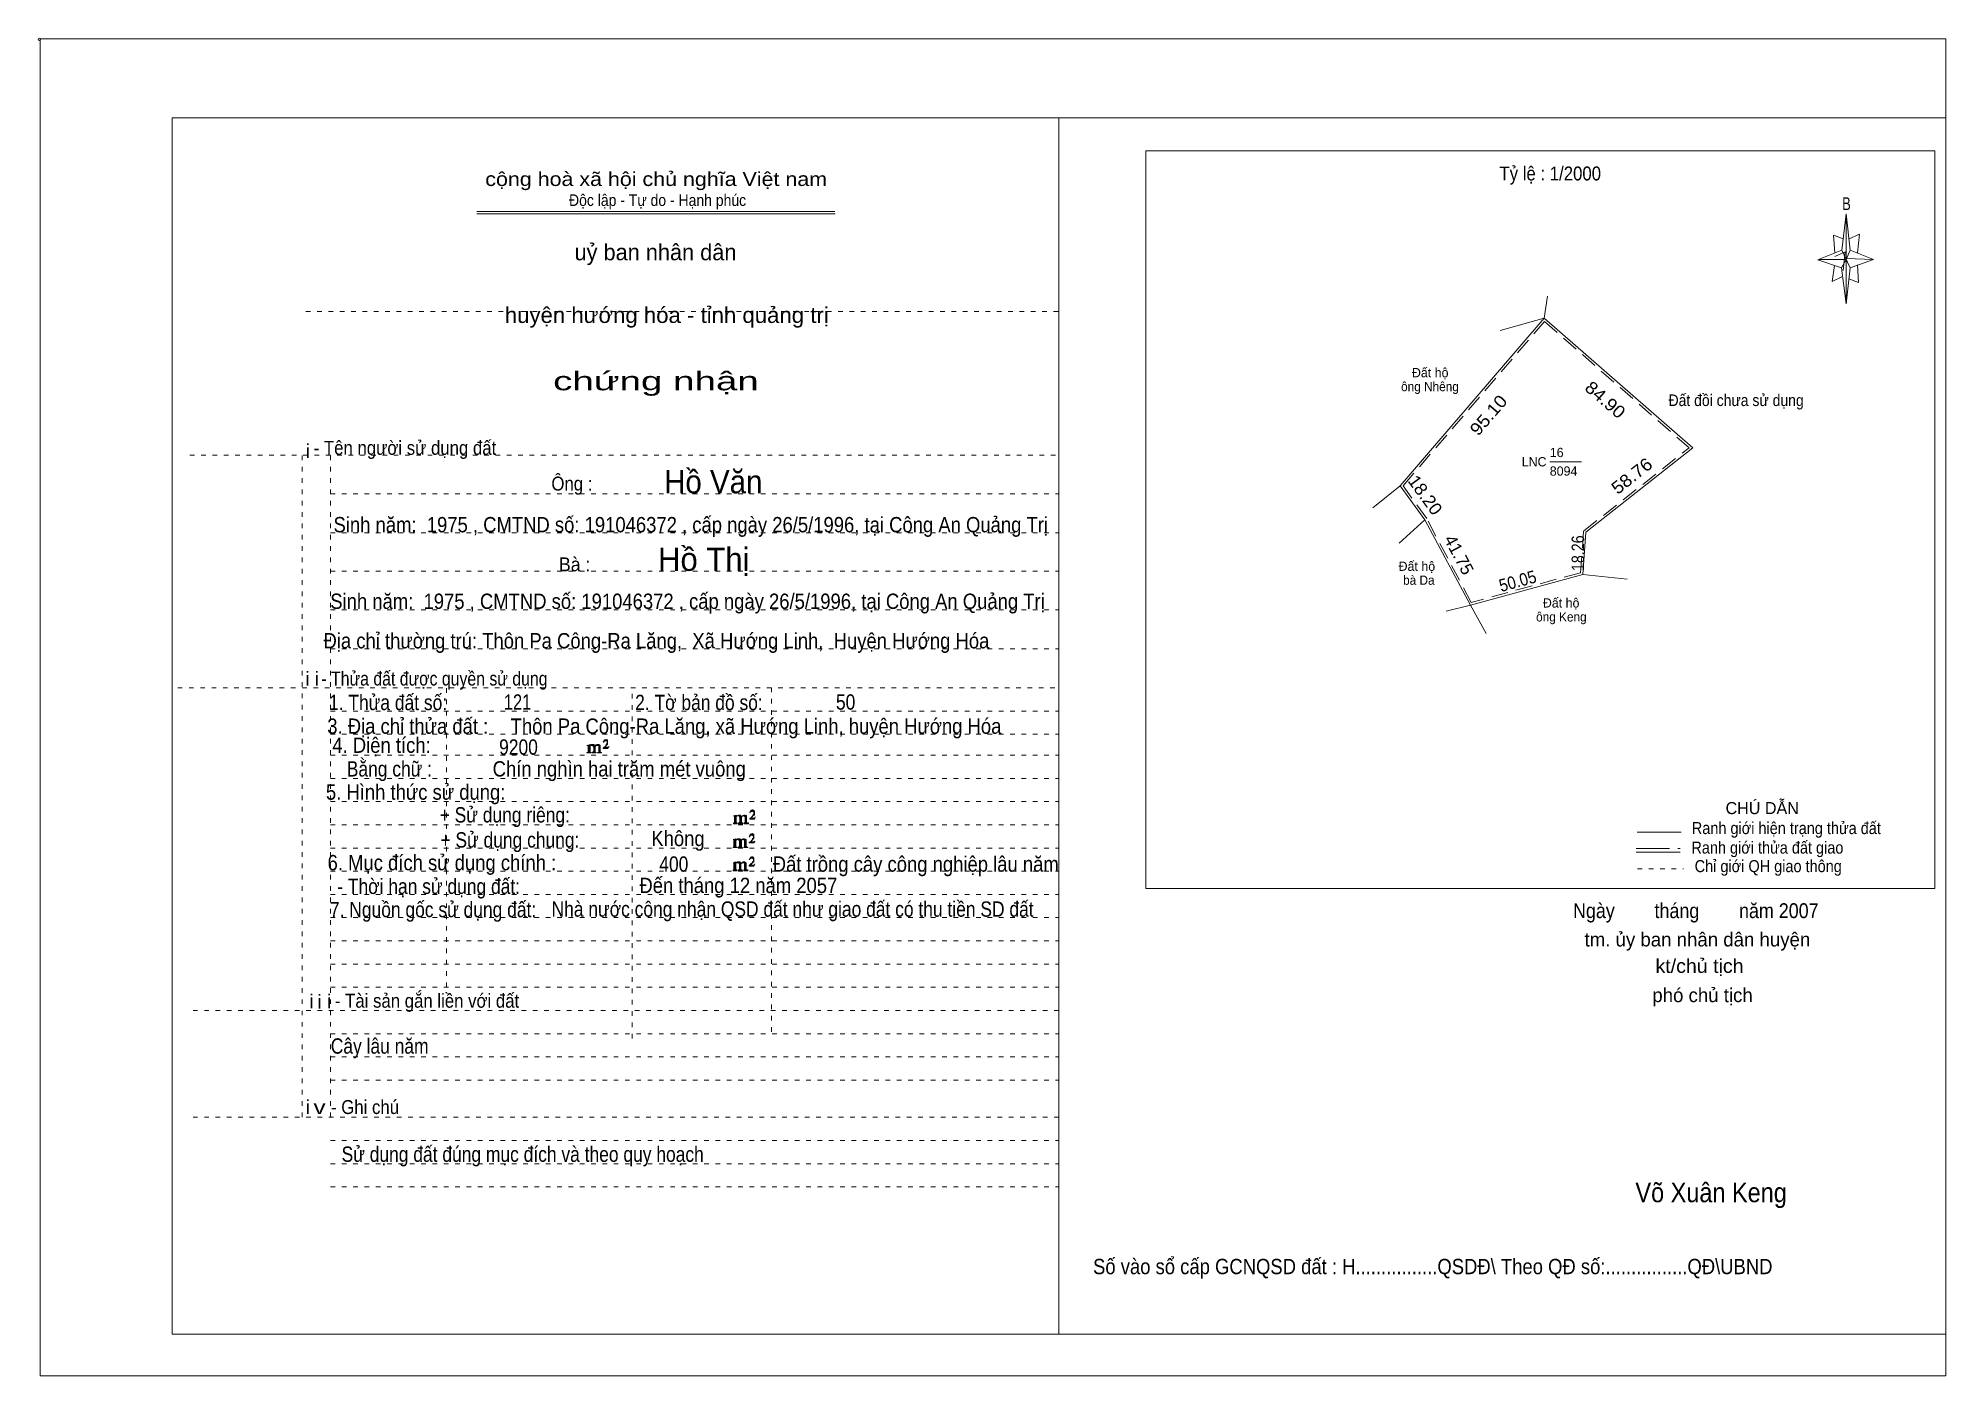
# Model space of a CAD drawing. Header units: centimetres. Extents: x -1.6 to 39.5, y -3.3 to 25.5.
import ezdxf
from ezdxf.enums import TextEntityAlignment as Align

# ---------------------------------------------------------------- set-up
doc = ezdxf.new("R2010")
doc.units = ezdxf.units.CM
doc.header["$LTSCALE"] = 0.12
for name, pattern in [('DOTTED', [1.5, 0.3, -1.2]), ('LONG_DASHED', [7.5, 6, -1.5]), ('MEDIUM_DASHED', [4.5, 3, -1.5])]:
    doc.linetypes.add(name, pattern=pattern)
for name, color, linetype, lineweight in [('1', 7, 'DOTTED', 13), ('10', 7, 'Continuous', 13), ('13', 7, 'Continuous', 13), ('4', 7, 'Continuous', 13), ('5', 7, 'Continuous', 13), ('50', 7, 'Continuous', 13)]:
    doc.layers.add(name, color=color, linetype=linetype, lineweight=lineweight)
doc.layers.add('30', color=7, linetype='Continuous')

msp = doc.modelspace()

# ---------------------------------------------------------------- hatches: boundary and pattern name
at = {"layer": '50'}
for points in [[(10.27, 10.13), (10.27, 10.12), (10.27, 10.11), (10.25, 10.11), (10.24, 10.11), (10.24, 10.1), (10.33, 10.1), (10.33, 10.11), (10.32, 10.11), (10.31, 10.11), (10.31, 10.12), (10.31, 10.13), (10.31, 10.24), (10.31, 10.25), (10.32, 10.26), (10.34, 10.26), (10.35, 10.26), (10.36, 10.26), (10.37, 10.25), (10.39, 10.22), (10.39, 10.13), (10.37, 10.12), (10.37, 10.11), (10.36, 10.11), (10.35, 10.11), (10.35, 10.1), (10.44, 10.1), (10.44, 10.11), (10.43, 10.11), (10.42, 10.11), (10.42, 10.12), (10.42, 10.13), (10.42, 10.24), (10.44, 10.26), (10.45, 10.26), (10.46, 10.26), (10.49, 10.26), (10.49, 10.25), (10.5, 10.24), (10.5, 10.22), (10.5, 10.13), (10.5, 10.12), (10.49, 10.11), (10.49, 10.11), (10.47, 10.11), (10.47, 10.1), (10.56, 10.1), (10.56, 10.11), (10.55, 10.11), (10.54, 10.11), (10.53, 10.12), (10.53, 10.13), (10.53, 10.2), (10.53, 10.25), (10.53, 10.26), (10.52, 10.27), (10.5, 10.28), (10.47, 10.28), (10.46, 10.28), (10.44, 10.27), (10.41, 10.25), (10.41, 10.26), (10.4, 10.28), (10.39, 10.28), (10.37, 10.28), (10.35, 10.28), (10.34, 10.28), (10.32, 10.26), (10.31, 10.26), (10.31, 10.25), (10.31, 10.25), (10.31, 10.26), (10.31, 10.28), (10.24, 10.26), (10.24, 10.26), (10.25, 10.26), (10.27, 10.25), (10.27, 10.24), (10.27, 10.23)], [(10.69, 10.19), (10.72, 10.24), (10.72, 10.24), (10.71, 10.22), (10.69, 10.22), (10.68, 10.22), (10.63, 10.22), (10.66, 10.26), (10.67, 10.27), (10.69, 10.28), (10.69, 10.3), (10.69, 10.32), (10.69, 10.34), (10.69, 10.35), (10.69, 10.37), (10.68, 10.38), (10.67, 10.38), (10.66, 10.39), (10.65, 10.39), (10.63, 10.38), (10.63, 10.38), (10.62, 10.37), (10.61, 10.35), (10.59, 10.33), (10.61, 10.33), (10.61, 10.35), (10.62, 10.35), (10.63, 10.36), (10.65, 10.36), (10.66, 10.36), (10.67, 10.35), (10.68, 10.35), (10.68, 10.32), (10.68, 10.3), (10.66, 10.28), (10.66, 10.26), (10.65, 10.25), (10.59, 10.2), (10.59, 10.19)], [(13.42, 8.61), (13.42, 8.6), (13.42, 8.59), (13.41, 8.59), (13.4, 8.59), (13.4, 8.57), (13.48, 8.57), (13.48, 8.59), (13.47, 8.59), (13.46, 8.59), (13.46, 8.6), (13.46, 8.61), (13.46, 8.72), (13.46, 8.73), (13.47, 8.74), (13.5, 8.74), (13.51, 8.74), (13.52, 8.74), (13.53, 8.73), (13.54, 8.69), (13.54, 8.61), (13.53, 8.6), (13.53, 8.59), (13.52, 8.59), (13.51, 8.59), (13.51, 8.57), (13.6, 8.57), (13.6, 8.59), (13.58, 8.59), (13.57, 8.59), (13.57, 8.6), (13.57, 8.61), (13.57, 8.72), (13.6, 8.74), (13.61, 8.74), (13.62, 8.74), (13.64, 8.74), (13.64, 8.73), (13.65, 8.72), (13.65, 8.69), (13.65, 8.61), (13.65, 8.6), (13.64, 8.59), (13.64, 8.59), (13.63, 8.59), (13.63, 8.57), (13.72, 8.57), (13.72, 8.59), (13.7, 8.59), (13.69, 8.59), (13.68, 8.6), (13.68, 8.61), (13.68, 8.68), (13.68, 8.73), (13.68, 8.74), (13.67, 8.75), (13.65, 8.76), (13.63, 8.76), (13.62, 8.76), (13.6, 8.75), (13.56, 8.73), (13.56, 8.74), (13.55, 8.76), (13.54, 8.76), (13.53, 8.76), (13.51, 8.76), (13.5, 8.76), (13.47, 8.74), (13.46, 8.74), (13.46, 8.73), (13.46, 8.73), (13.46, 8.74), (13.46, 8.76), (13.4, 8.74), (13.4, 8.74), (13.41, 8.74), (13.42, 8.73), (13.42, 8.72), (13.42, 8.71)], [(13.85, 8.67), (13.87, 8.72), (13.87, 8.72), (13.86, 8.69), (13.85, 8.69), (13.84, 8.69), (13.78, 8.69), (13.82, 8.74), (13.83, 8.75), (13.85, 8.76), (13.85, 8.78), (13.85, 8.79), (13.85, 8.82), (13.85, 8.83), (13.85, 8.85), (13.84, 8.86), (13.83, 8.86), (13.82, 8.87), (13.8, 8.87), (13.78, 8.86), (13.78, 8.86), (13.77, 8.85), (13.76, 8.83), (13.75, 8.81), (13.76, 8.81), (13.76, 8.83), (13.77, 8.83), (13.78, 8.84), (13.8, 8.84), (13.82, 8.84), (13.83, 8.83), (13.84, 8.83), (13.84, 8.79), (13.84, 8.78), (13.82, 8.76), (13.82, 8.74), (13.8, 8.73), (13.75, 8.68), (13.75, 8.67)], [(13.41, 8.09), (13.41, 8.08), (13.41, 8.07), (13.4, 8.07), (13.39, 8.07), (13.39, 8.06), (13.48, 8.06), (13.48, 8.07), (13.47, 8.07), (13.45, 8.07), (13.45, 8.08), (13.45, 8.09), (13.45, 8.2), (13.45, 8.21), (13.47, 8.23), (13.49, 8.23), (13.5, 8.23), (13.51, 8.23), (13.52, 8.21), (13.53, 8.18), (13.53, 8.09), (13.52, 8.08), (13.52, 8.07), (13.51, 8.07), (13.5, 8.07), (13.5, 8.06), (13.59, 8.06), (13.59, 8.07), (13.58, 8.07), (13.57, 8.07), (13.57, 8.08), (13.57, 8.09), (13.57, 8.2), (13.59, 8.23), (13.6, 8.23), (13.61, 8.23), (13.63, 8.23), (13.63, 8.21), (13.64, 8.2), (13.64, 8.18), (13.64, 8.09), (13.64, 8.08), (13.63, 8.07), (13.63, 8.07), (13.62, 8.07), (13.62, 8.06), (13.71, 8.06), (13.71, 8.07), (13.7, 8.07), (13.69, 8.07), (13.67, 8.08), (13.67, 8.09), (13.67, 8.17), (13.67, 8.21), (13.67, 8.23), (13.66, 8.24), (13.64, 8.25), (13.62, 8.25), (13.61, 8.25), (13.59, 8.24), (13.55, 8.21), (13.55, 8.23), (13.54, 8.25), (13.53, 8.25), (13.52, 8.25), (13.5, 8.25), (13.49, 8.25), (13.47, 8.23), (13.45, 8.23), (13.45, 8.21), (13.45, 8.21), (13.45, 8.23), (13.45, 8.25), (13.39, 8.23), (13.39, 8.23), (13.4, 8.23), (13.41, 8.21), (13.41, 8.2), (13.41, 8.19)], [(13.84, 8.16), (13.86, 8.2), (13.86, 8.2), (13.85, 8.18), (13.84, 8.18), (13.83, 8.18), (13.77, 8.18), (13.81, 8.23), (13.82, 8.24), (13.84, 8.25), (13.84, 8.27), (13.84, 8.28), (13.84, 8.3), (13.84, 8.31), (13.84, 8.34), (13.83, 8.35), (13.82, 8.35), (13.81, 8.36), (13.8, 8.36), (13.77, 8.35), (13.77, 8.35), (13.76, 8.34), (13.75, 8.31), (13.74, 8.29), (13.75, 8.29), (13.75, 8.31), (13.76, 8.31), (13.77, 8.33), (13.8, 8.33), (13.81, 8.33), (13.82, 8.31), (13.83, 8.31), (13.83, 8.28), (13.83, 8.27), (13.81, 8.25), (13.81, 8.23), (13.8, 8.21), (13.74, 8.17), (13.74, 8.16)], [(13.84, 7.66), (13.86, 7.71), (13.86, 7.71), (13.85, 7.68), (13.84, 7.68), (13.83, 7.68), (13.77, 7.68), (13.81, 7.73), (13.82, 7.74), (13.84, 7.75), (13.84, 7.77), (13.84, 7.78), (13.84, 7.81), (13.84, 7.82), (13.84, 7.84), (13.83, 7.85), (13.82, 7.85), (13.81, 7.86), (13.79, 7.86), (13.77, 7.85), (13.77, 7.85), (13.76, 7.84), (13.75, 7.82), (13.74, 7.8), (13.75, 7.8), (13.75, 7.82), (13.76, 7.82), (13.77, 7.83), (13.79, 7.83), (13.81, 7.83), (13.82, 7.82), (13.83, 7.82), (13.83, 7.78), (13.83, 7.77), (13.81, 7.75), (13.81, 7.73), (13.79, 7.72), (13.74, 7.67), (13.74, 7.66)], [(13.41, 7.6), (13.41, 7.59), (13.41, 7.58), (13.4, 7.58), (13.39, 7.58), (13.39, 7.56), (13.47, 7.56), (13.47, 7.58), (13.46, 7.58), (13.45, 7.58), (13.45, 7.59), (13.45, 7.6), (13.45, 7.71), (13.45, 7.72), (13.46, 7.73), (13.49, 7.73), (13.5, 7.73), (13.51, 7.73), (13.52, 7.72), (13.53, 7.68), (13.53, 7.6), (13.52, 7.59), (13.52, 7.58), (13.51, 7.58), (13.5, 7.58), (13.5, 7.56), (13.59, 7.56), (13.59, 7.58), (13.57, 7.58), (13.56, 7.58), (13.56, 7.59), (13.56, 7.6), (13.56, 7.71), (13.59, 7.73), (13.6, 7.73), (13.61, 7.73), (13.63, 7.73), (13.63, 7.72), (13.64, 7.71), (13.64, 7.68), (13.64, 7.6), (13.64, 7.59), (13.63, 7.58), (13.63, 7.58), (13.62, 7.58), (13.62, 7.56), (13.71, 7.56), (13.71, 7.58), (13.69, 7.58), (13.68, 7.58), (13.67, 7.59), (13.67, 7.6), (13.67, 7.67), (13.67, 7.72), (13.67, 7.73), (13.66, 7.74), (13.64, 7.75), (13.62, 7.75), (13.61, 7.75), (13.59, 7.74), (13.55, 7.72), (13.55, 7.73), (13.54, 7.75), (13.53, 7.75), (13.52, 7.75), (13.5, 7.75), (13.49, 7.75), (13.46, 7.73), (13.45, 7.73), (13.45, 7.72), (13.45, 7.72), (13.45, 7.73), (13.45, 7.75), (13.39, 7.73), (13.39, 7.73), (13.4, 7.73), (13.41, 7.72), (13.41, 7.71), (13.41, 7.7)]]:
    msp.add_hatch(color=256, dxfattribs=at).paths.add_polyline_path(points)

# ---------------------------------------------------------------- linework, layer by layer
at = {"layer": '1', "linetype": 'Continuous'}
for p, q in [((1.31, -2.42), (1.31, 23.78)), ((1.31, 23.78), (39.51, 23.78)), ((20.41, -2.42), (20.41, 23.78)), ((39.51, -2.42), (39.51, 23.78)), ((7.87, 21.76), (15.58, 21.76)), ((7.87, 21.71), (15.59, 21.71)), ((37.26, 20.55), (36.75, 20.72)), ((1.31, -2.42), (39.51, -2.42))]:
    msp.add_line(p, q, dxfattribs=at)
at = {"layer": '1'}
for p, q in [((4.19, 19.61), (20.41, 19.61)), ((1.69, 16.51), (20.41, 16.51)), ((4.11, 2.25), (4.11, 16.51)), ((4.72, 2.25), (4.72, 16.51)), ((4.72, 15.68), (20.41, 15.68)), ((4.72, 14.84), (20.41, 14.84)), ((4.72, 14.01), (20.41, 14.01)), ((4.72, 13.18), (20.41, 13.18)), ((4.72, 12.34), (20.41, 12.34)), ((1.43, 11.5), (20.41, 11.5)), ((7.22, 5.05), (7.22, 11.5)), ((11.22, 3.95), (11.22, 11.5)), ((14.22, 4.09), (14.22, 11.5)), ((4.72, 11), (20.41, 11)), ((4.72, 10.5), (20.41, 10.5)), ((4.72, 10.05), (20.41, 10.05)), ((4.72, 9.55), (20.41, 9.55)), ((4.72, 9.05), (20.41, 9.05)), ((4.72, 8.55), (20.41, 8.55)), ((4.72, 8.05), (20.41, 8.05)), ((4.72, 7.55), (20.41, 7.55)), ((4.72, 7.05), (20.41, 7.05)), ((4.72, 6.55), (20.41, 6.55)), ((4.72, 6.05), (20.41, 6.05)), ((4.72, 5.55), (20.41, 5.55)), ((4.72, 5.05), (20.41, 5.05)), ((1.76, 4.55), (20.41, 4.55)), ((4.72, 4.05), (20.41, 4.05)), ((4.72, 3.55), (20.41, 3.55)), ((4.72, 3.05), (20.41, 3.05)), ((1.76, 2.25), (20.41, 2.25)), ((4.72, 1.75), (20.41, 1.75)), ((4.72, 1.25), (20.41, 1.25)), ((4.72, 0.75), (20.41, 0.75))]:
    msp.add_line(p, q, dxfattribs=at)
at = {"layer": '1', "linetype": 'Continuous'}
msp.add_lwpolyline([(-1.53, -3.32), (39.51, -3.32), (39.51, 25.48), (-1.53, 25.48)], close=True, dxfattribs=at)
msp.add_lwpolyline([(37.27, 20.35), (37.06, 20.25), (37.11, 20.6)], dxfattribs=at)
at = {"layer": '10'}
for p, q in [((30.93, 19.94), (30.86, 19.46)), ((27.76, 15.85), (30.86, 19.46)), ((30.86, 19.46), (29.91, 19.2)), ((30.86, 19.46), (34.06, 16.67)), ((31.69, 13.94), (29.27, 13.28)), ((31.69, 13.94), (32.65, 13.84)), ((29.27, 13.28), (28.75, 13.15))]:
    msp.add_line(p, q, dxfattribs=at)
at = {"layer": '10', "linetype": 'MEDIUM_DASHED'}
msp.add_line((28.33, 15.15), (27.82, 15.85), dxfattribs=at)
for points in [[(27.82, 15.85), (30.87, 19.39), (33.98, 16.67)], [(31.64, 13.98), (31.71, 14.88), (33.98, 16.67)], [(31.64, 13.98), (29.29, 13.34), (28.33, 15.14)]]:
    msp.add_lwpolyline(points, dxfattribs=at)
at = {"layer": '10'}
for points in [[(31.69, 13.94), (31.76, 14.85), (34.06, 16.67)], [(28.29, 15.12), (27.76, 15.85), (27.17, 15.38)], [(29.61, 12.67), (29.27, 13.28), (28.29, 15.12), (27.74, 14.62)]]:
    msp.add_lwpolyline(points, dxfattribs=at)
at = {"layer": '13'}
msp.add_line((30.98, 16.37), (31.66, 16.37), dxfattribs=at)
at = {"layer": '4'}
for p, q in [((32.86, 8.39), (33.81, 8.39)), ((32.84, 7.96), (33.79, 7.96))]:
    msp.add_line(p, q, dxfattribs=at)
at = {"layer": '4', "linetype": 'LONG_DASHED'}
msp.add_line((32.84, 8.04), (33.79, 8.04), dxfattribs=at)
at = {"layer": '4', "linetype": 'DOTTED'}
msp.add_line((32.87, 7.6), (33.86, 7.6), dxfattribs=at)
at = {"layer": '4'}
msp.add_lwpolyline([(22.28, 23.07), (39.27, 23.07), (39.27, 7.18), (22.28, 7.18)], close=True, dxfattribs=at)
msp.add_circle((-1.55, 25.47), 0.025, dxfattribs=at)
at = {"layer": '5'}
for p, q in [((37.27, 20.93), (37.36, 21.71)), ((37.45, 20.55), (37.36, 19.77)), ((37.45, 20.93), (37.95, 20.73)), ((37.61, 20.61), (37.63, 20.23)), ((37.63, 20.23), (37.42, 20.31))]:
    msp.add_line(p, q, dxfattribs=at)
for points in [[(37.36, 21.71), (37.45, 20.93), (37.36, 20.73)], [(37.36, 20.73), (36.77, 20.73), (37.27, 20.93), (37.45, 20.55), (37.95, 20.73), (37.36, 20.75)], [(37.36, 20.73), (37.36, 19.77), (37.26, 20.55)]]:
    msp.add_lwpolyline(points, close=True, dxfattribs=at)
for points in [[(37.3, 21.17), (37.09, 21.25), (37.12, 20.87)], [(37.43, 21.17), (37.65, 21.27), (37.61, 20.87)], [(37.36, 20.73), (37.27, 20.93), (36.77, 20.73)], [(37.12, 20.79), (37.34, 20.89), (37.3, 20.49)], [(37.36, 20.73), (37.45, 20.55), (37.95, 20.73)]]:
    msp.add_lwpolyline(points, dxfattribs=at)
at = {"layer": '50'}
for points in [[(10.27, 10.13), (10.27, 10.12), (10.27, 10.11), (10.25, 10.11), (10.24, 10.11), (10.24, 10.1), (10.33, 10.1), (10.33, 10.11), (10.32, 10.11), (10.31, 10.11), (10.31, 10.12), (10.31, 10.13), (10.31, 10.24), (10.31, 10.25), (10.32, 10.26), (10.34, 10.26), (10.35, 10.26), (10.36, 10.26), (10.37, 10.25), (10.39, 10.22), (10.39, 10.13), (10.37, 10.12), (10.37, 10.11), (10.36, 10.11), (10.35, 10.11), (10.35, 10.1), (10.44, 10.1), (10.44, 10.11), (10.43, 10.11), (10.42, 10.11), (10.42, 10.12), (10.42, 10.13), (10.42, 10.24), (10.44, 10.26), (10.45, 10.26), (10.46, 10.26), (10.49, 10.26), (10.49, 10.25), (10.5, 10.24), (10.5, 10.22), (10.5, 10.13), (10.5, 10.12), (10.49, 10.11), (10.49, 10.11), (10.47, 10.11), (10.47, 10.1), (10.56, 10.1), (10.56, 10.11), (10.55, 10.11), (10.54, 10.11), (10.53, 10.12), (10.53, 10.13), (10.53, 10.2), (10.53, 10.25), (10.53, 10.26), (10.52, 10.27), (10.5, 10.28), (10.47, 10.28), (10.46, 10.28), (10.44, 10.27), (10.41, 10.25), (10.41, 10.26), (10.4, 10.28), (10.39, 10.28), (10.37, 10.28), (10.35, 10.28), (10.34, 10.28), (10.32, 10.26), (10.31, 10.26), (10.31, 10.25), (10.31, 10.25), (10.31, 10.26), (10.31, 10.28), (10.24, 10.26), (10.24, 10.26), (10.25, 10.26), (10.27, 10.25), (10.27, 10.24), (10.27, 10.23)], [(10.69, 10.19), (10.72, 10.24), (10.72, 10.24), (10.71, 10.22), (10.69, 10.22), (10.68, 10.22), (10.63, 10.22), (10.66, 10.26), (10.67, 10.27), (10.69, 10.28), (10.69, 10.3), (10.69, 10.32), (10.69, 10.34), (10.69, 10.35), (10.69, 10.37), (10.68, 10.38), (10.67, 10.38), (10.66, 10.39), (10.65, 10.39), (10.63, 10.38), (10.63, 10.38), (10.62, 10.37), (10.61, 10.35), (10.59, 10.33), (10.61, 10.33), (10.61, 10.35), (10.62, 10.35), (10.63, 10.36), (10.65, 10.36), (10.66, 10.36), (10.67, 10.35), (10.68, 10.35), (10.68, 10.32), (10.68, 10.3), (10.66, 10.28), (10.66, 10.26), (10.65, 10.25), (10.59, 10.2), (10.59, 10.19)], [(13.42, 8.61), (13.42, 8.6), (13.42, 8.59), (13.41, 8.59), (13.4, 8.59), (13.4, 8.57), (13.48, 8.57), (13.48, 8.59), (13.47, 8.59), (13.46, 8.59), (13.46, 8.6), (13.46, 8.61), (13.46, 8.72), (13.46, 8.73), (13.47, 8.74), (13.5, 8.74), (13.51, 8.74), (13.52, 8.74), (13.53, 8.73), (13.54, 8.69), (13.54, 8.61), (13.53, 8.6), (13.53, 8.59), (13.52, 8.59), (13.51, 8.59), (13.51, 8.57), (13.6, 8.57), (13.6, 8.59), (13.58, 8.59), (13.57, 8.59), (13.57, 8.6), (13.57, 8.61), (13.57, 8.72), (13.6, 8.74), (13.61, 8.74), (13.62, 8.74), (13.64, 8.74), (13.64, 8.73), (13.65, 8.72), (13.65, 8.69), (13.65, 8.61), (13.65, 8.6), (13.64, 8.59), (13.64, 8.59), (13.63, 8.59), (13.63, 8.57), (13.72, 8.57), (13.72, 8.59), (13.7, 8.59), (13.69, 8.59), (13.68, 8.6), (13.68, 8.61), (13.68, 8.68), (13.68, 8.73), (13.68, 8.74), (13.67, 8.75), (13.65, 8.76), (13.63, 8.76), (13.62, 8.76), (13.6, 8.75), (13.56, 8.73), (13.56, 8.74), (13.55, 8.76), (13.54, 8.76), (13.53, 8.76), (13.51, 8.76), (13.5, 8.76), (13.47, 8.74), (13.46, 8.74), (13.46, 8.73), (13.46, 8.73), (13.46, 8.74), (13.46, 8.76), (13.4, 8.74), (13.4, 8.74), (13.41, 8.74), (13.42, 8.73), (13.42, 8.72), (13.42, 8.71)], [(13.85, 8.67), (13.87, 8.72), (13.87, 8.72), (13.86, 8.69), (13.85, 8.69), (13.84, 8.69), (13.78, 8.69), (13.82, 8.74), (13.83, 8.75), (13.85, 8.76), (13.85, 8.78), (13.85, 8.79), (13.85, 8.82), (13.85, 8.83), (13.85, 8.85), (13.84, 8.86), (13.83, 8.86), (13.82, 8.87), (13.8, 8.87), (13.78, 8.86), (13.78, 8.86), (13.77, 8.85), (13.76, 8.83), (13.75, 8.81), (13.76, 8.81), (13.76, 8.83), (13.77, 8.83), (13.78, 8.84), (13.8, 8.84), (13.82, 8.84), (13.83, 8.83), (13.84, 8.83), (13.84, 8.79), (13.84, 8.78), (13.82, 8.76), (13.82, 8.74), (13.8, 8.73), (13.75, 8.68), (13.75, 8.67)], [(13.41, 8.09), (13.41, 8.08), (13.41, 8.07), (13.4, 8.07), (13.39, 8.07), (13.39, 8.06), (13.48, 8.06), (13.48, 8.07), (13.47, 8.07), (13.45, 8.07), (13.45, 8.08), (13.45, 8.09), (13.45, 8.2), (13.45, 8.21), (13.47, 8.23), (13.49, 8.23), (13.5, 8.23), (13.51, 8.23), (13.52, 8.21), (13.53, 8.18), (13.53, 8.09), (13.52, 8.08), (13.52, 8.07), (13.51, 8.07), (13.5, 8.07), (13.5, 8.06), (13.59, 8.06), (13.59, 8.07), (13.58, 8.07), (13.57, 8.07), (13.57, 8.08), (13.57, 8.09), (13.57, 8.2), (13.59, 8.23), (13.6, 8.23), (13.61, 8.23), (13.63, 8.23), (13.63, 8.21), (13.64, 8.2), (13.64, 8.18), (13.64, 8.09), (13.64, 8.08), (13.63, 8.07), (13.63, 8.07), (13.62, 8.07), (13.62, 8.06), (13.71, 8.06), (13.71, 8.07), (13.7, 8.07), (13.69, 8.07), (13.67, 8.08), (13.67, 8.09), (13.67, 8.17), (13.67, 8.21), (13.67, 8.23), (13.66, 8.24), (13.64, 8.25), (13.62, 8.25), (13.61, 8.25), (13.59, 8.24), (13.55, 8.21), (13.55, 8.23), (13.54, 8.25), (13.53, 8.25), (13.52, 8.25), (13.5, 8.25), (13.49, 8.25), (13.47, 8.23), (13.45, 8.23), (13.45, 8.21), (13.45, 8.21), (13.45, 8.23), (13.45, 8.25), (13.39, 8.23), (13.39, 8.23), (13.4, 8.23), (13.41, 8.21), (13.41, 8.2), (13.41, 8.19)], [(13.84, 8.16), (13.86, 8.2), (13.86, 8.2), (13.85, 8.18), (13.84, 8.18), (13.83, 8.18), (13.77, 8.18), (13.81, 8.23), (13.82, 8.24), (13.84, 8.25), (13.84, 8.27), (13.84, 8.28), (13.84, 8.3), (13.84, 8.31), (13.84, 8.34), (13.83, 8.35), (13.82, 8.35), (13.81, 8.36), (13.8, 8.36), (13.77, 8.35), (13.77, 8.35), (13.76, 8.34), (13.75, 8.31), (13.74, 8.29), (13.75, 8.29), (13.75, 8.31), (13.76, 8.31), (13.77, 8.33), (13.8, 8.33), (13.81, 8.33), (13.82, 8.31), (13.83, 8.31), (13.83, 8.28), (13.83, 8.27), (13.81, 8.25), (13.81, 8.23), (13.8, 8.21), (13.74, 8.17), (13.74, 8.16)], [(13.84, 7.66), (13.86, 7.71), (13.86, 7.71), (13.85, 7.68), (13.84, 7.68), (13.83, 7.68), (13.77, 7.68), (13.81, 7.73), (13.82, 7.74), (13.84, 7.75), (13.84, 7.77), (13.84, 7.78), (13.84, 7.81), (13.84, 7.82), (13.84, 7.84), (13.83, 7.85), (13.82, 7.85), (13.81, 7.86), (13.79, 7.86), (13.77, 7.85), (13.77, 7.85), (13.76, 7.84), (13.75, 7.82), (13.74, 7.8), (13.75, 7.8), (13.75, 7.82), (13.76, 7.82), (13.77, 7.83), (13.79, 7.83), (13.81, 7.83), (13.82, 7.82), (13.83, 7.82), (13.83, 7.78), (13.83, 7.77), (13.81, 7.75), (13.81, 7.73), (13.79, 7.72), (13.74, 7.67), (13.74, 7.66)], [(13.41, 7.6), (13.41, 7.59), (13.41, 7.58), (13.4, 7.58), (13.39, 7.58), (13.39, 7.56), (13.47, 7.56), (13.47, 7.58), (13.46, 7.58), (13.45, 7.58), (13.45, 7.59), (13.45, 7.6), (13.45, 7.71), (13.45, 7.72), (13.46, 7.73), (13.49, 7.73), (13.5, 7.73), (13.51, 7.73), (13.52, 7.72), (13.53, 7.68), (13.53, 7.6), (13.52, 7.59), (13.52, 7.58), (13.51, 7.58), (13.5, 7.58), (13.5, 7.56), (13.59, 7.56), (13.59, 7.58), (13.57, 7.58), (13.56, 7.58), (13.56, 7.59), (13.56, 7.6), (13.56, 7.71), (13.59, 7.73), (13.6, 7.73), (13.61, 7.73), (13.63, 7.73), (13.63, 7.72), (13.64, 7.71), (13.64, 7.68), (13.64, 7.6), (13.64, 7.59), (13.63, 7.58), (13.63, 7.58), (13.62, 7.58), (13.62, 7.56), (13.71, 7.56), (13.71, 7.58), (13.69, 7.58), (13.68, 7.58), (13.67, 7.59), (13.67, 7.6), (13.67, 7.67), (13.67, 7.72), (13.67, 7.73), (13.66, 7.74), (13.64, 7.75), (13.62, 7.75), (13.61, 7.75), (13.59, 7.74), (13.55, 7.72), (13.55, 7.73), (13.54, 7.75), (13.53, 7.75), (13.52, 7.75), (13.5, 7.75), (13.49, 7.75), (13.46, 7.73), (13.45, 7.73), (13.45, 7.72), (13.45, 7.72), (13.45, 7.73), (13.45, 7.75), (13.39, 7.73), (13.39, 7.73), (13.4, 7.73), (13.41, 7.72), (13.41, 7.71), (13.41, 7.7)]]:
    msp.add_lwpolyline(points, close=True, dxfattribs=at)

# ---------------------------------------------------------------- texts
at = {"layer": '1'}
for s, height, width, p in [('cộng hoà xã hội chủ nghĩa Việt nam', 0.3, 1.15, (11.735, 22.31)), ('Độc lập - Tự do - Hạnh phúc', 0.25, 0.9, (11.765, 21.88)), ('chứng nhận', 0.4, 1.55, (11.73, 17.91)), ('- Tên người sử dụng đất', 0.3, 0.9, (6.325, 16.52)), ('- Thửa đất được quyền sử dụng', 0.3, 0.85, (6.96, 11.55)), ('- Tài sản gắn liền với đất ', 0.3, 0.9, (6.85, 4.61)), ('v', 0.3, 1.3, (4.485, 2.32)), ('- Ghi chú', 0.3, 0.9, (5.465, 2.32))]:
    msp.add_text(s, height=height, dxfattribs=dict(at, width=width)).set_placement(p, align=Align.CENTER)
for s, height, p in [('uỷ ban nhân dân', 0.35, (11.72, 20.71)), ('i', 0.3, (4.235, 16.45)), ('i', 0.3, (4.225, 11.55)), ('i', 0.3, (4.425, 11.55)), ('i', 0.3, (4.315, 4.6)), ('i', 0.3, (4.485, 4.59)), ('i', 0.3, (4.695, 4.6)), ('i', 0.3, (4.235, 2.32))]:
    msp.add_text(s, height=height, dxfattribs=at).set_placement(p, align=Align.CENTER)
at = {"layer": '10'}
for s, height, width, p in [('Tỷ lệ : 1/2000', 0.3, 0.9, (30.99, 22.43)), ('ông Nhêng', 0.2, 0.95, (28.4, 17.89)), ('Đất đồi chưa sử dụng ', 0.25, 0.9, (35.035, 17.57)), ('Hồ Văn', 0.5, 0.95, (12.965, 15.69)), ('bà Da', 0.2, 0.95, (28.16, 13.72)), ('ông Keng', 0.2, 0.95, (31.23, 12.93)), ('Võ Xuân Keng', 0.42, 0.9, (34.455, 0.42))]:
    msp.add_text(s, height=height, dxfattribs=dict(at, width=width)).set_placement(p, align=Align.CENTER)
for s, height, p in [('Đất hộ', 0.2, (28.405, 18.19)), ('Hồ Thị', 0.5, (12.76, 14.02)), ('Đất hộ ', 0.2, (28.155, 14.02)), ('Đất hộ', 0.2, (31.225, 13.23))]:
    msp.add_text(s, height=height, dxfattribs=at).set_placement(p, align=Align.CENTER)
msp.add_text('LNC', height=0.2, dxfattribs=at).set_placement((30.91, 16.27), align=Align.RIGHT)
for s, p in [('16', (30.98, 16.47)), ('8094', (30.98, 16.07))]:
    msp.add_text(s, height=0.2, dxfattribs=at).set_placement(p)
for s, height, rotation, width, p in [('18.26', 0.27, 90, 0.85, (31.72, 14.4)), ('50.05', 0.2699, 15.4, 0.9, (30.324, 13.671))]:
    msp.add_text(s, height=height, rotation=rotation, dxfattribs=dict(at, width=width)).set_placement(p, align=Align.CENTER)
at = {"layer": '30'}
for s, rotation, width, p in [('84.90', 319.007, 1.1, (32.086, 17.604)), ('95.10', 49.303, 1.1, (29.763, 17.287)), ('58.76', 38.38, 1.1, (32.831, 15.96)), ('18.20', 306.039, 1.05, (28.188, 15.574))]:
    msp.add_text(s, height=0.27, rotation=rotation, dxfattribs=dict(at, width=width)).set_placement(p, align=Align.CENTER)
msp.add_text('41.75', height=0.2699, rotation=298.063, dxfattribs=at).set_placement((28.907, 14.303), align=Align.CENTER)
at = {"layer": '4'}
msp.add_text('CHÚ DẪN', height=0.2591, dxfattribs=at).set_placement((35.555, 8.78), align=Align.CENTER)
at = {"layer": '4', "width": 0.9}
for s, p in [('Ranh giới hiện trạng thửa đất', (36.075, 8.35)), ('Ranh giới thửa đất giao ', (35.71, 7.93)), ('Chỉ giới QH giao thông', (35.685, 7.53))]:
    msp.add_text(s, height=0.2591, dxfattribs=at).set_placement(p, align=Align.CENTER)
at = {"layer": '5', "width": 0.75}
msp.add_text('B', height=0.276, dxfattribs=at).set_placement((37.37, 21.79), align=Align.CENTER)
at = {"layer": '50'}
for s, height, width, p in [('  huyện hướng hóa - tỉnh quảng trị', 0.34, 1.05, (11.83, 19.36)), ('Ông :', 0.3, 0.9, (9.92, 15.75)), ('Sinh năm:  1975 , CMTND số: 191046372 , cấp ngày 26/5/1996, tại Công An Quảng Trị', 0.33, 0.9, (12.48, 14.85)), ('Bà :', 0.3, 0.95, (9.98, 14.01)), ('Sinh năm:  1975 , CMTND số: 191046372 , cấp ngày 26/5/1996, tại Công An Quảng Trị', 0.33, 0.9, (12.41, 13.2)), ('Địa chỉ thường trú: Thôn Pa Công-Ra Lăng,  Xã Hướng Linh,  Huyện Hướng Hóa', 0.33, 0.9, (11.74, 12.35)), ('1. Thửa đất số:  ', 0.33, 0.85, (6.065, 11.02)), ('121', 0.33, 0.8, (8.75, 11.03)), ('2. Tờ bản đồ số:  ', 0.33, 0.85, (12.76, 11.02)), ('50', 0.33, 0.85, (15.815, 11.03)), ('3. Địa chỉ thửa đất : ', 0.33, 0.9, (6.44, 10.51)), ('Thôn Pa Công-Ra Lăng, xã Hướng Linh, huyện Hướng Hóa', 0.33, 0.9, (13.885, 10.51)), ('4. Diện tích: ', 0.33, 0.9, (5.875, 10.1)), ('9200', 0.33, 0.85, (8.77, 10.06)), ('Bằng chữ :', 0.33, 0.85, (5.99, 9.59)), ('Chín nghìn hai trăm mét vuông', 0.33, 0.9, (10.94, 9.59)), ('5. Hình thức sử dụng:', 0.33, 0.9, (6.555, 9.09)), ('+ Sử dụng riêng:', 0.33, 0.85, (8.475, 8.6)), ('+ Sử dụng chung:', 0.33, 0.85, (8.585, 8.06)), ('Không', 0.33, 0.9, (12.205, 8.09)), ('6. Mục đích sử dụng chính :', 0.33, 0.9, (7.12, 7.57)), ('400', 0.33, 0.85, (12.115, 7.54)), ('Đất trồng cây công nghiệp lâu năm', 0.33, 0.9, (17.325, 7.54)), ('- Thời hạn sử dụng đất:', 0.33, 0.85, (6.835, 7.06)), ('Đến tháng 12 năm 2057', 0.33, 0.9, (13.505, 7.08)), ('7. Nguồn gốc sử dụng đất:', 0.33, 0.85, (6.93, 6.56)), ('Nhà nước công nhận QSD đất như giao đất có thu tiền SD đất ', 0.33, 0.85, (14.725, 6.57)), ('Ngày        tháng        năm 2007', 0.32, 0.9, (34.125, 6.54)), ('kt/chủ tịch', 0.3, 1.05, (34.205, 5.36)), ('Cây lâu năm', 0.33, 0.85, (5.78, 3.62)), ('Sử dụng đất đúng mục đích và theo quy hoạch', 0.33, 0.85, (8.86, 1.29)), ('Số vào sổ cấp GCNQSD đất : H................QSDĐ\\ Theo QĐ số:................QĐ\\UBND', 0.33, 0.9, (28.46, -1.13))]:
    msp.add_text(s, height=height, dxfattribs=dict(at, width=width)).set_placement(p, align=Align.CENTER)
for s, p in [('tm. ủy ban nhân dân huyện ', (34.215, 5.93)), ('phó chủ tịch', (34.27, 4.73))]:
    msp.add_text(s, height=0.3, dxfattribs=at).set_placement(p, align=Align.CENTER)

doc.saveas('drawing.dxf')
